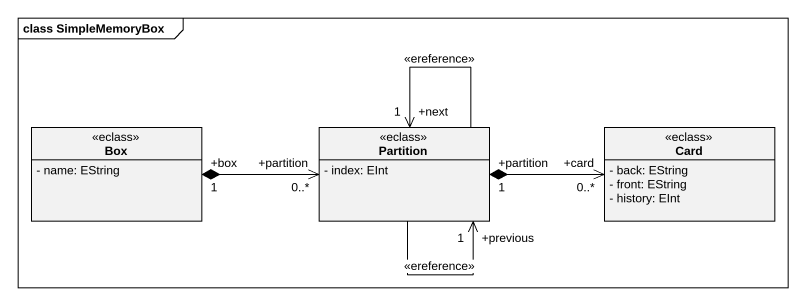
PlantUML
@startuml
mainframe class SimpleMemoryBox
hide circle
hide empty members
skinparam classAttributeIconSize 0
class "Box" as Box_ <<eclass>> {
  - name: EString
}
class "Partition" as Partition_ <<eclass>> {
  - index: EInt
}
class "Card" as Card_ <<eclass>> {
  - back: EString
  - front: EString
  - history: EInt
}
Box_ "+box\n1" *-right-> "+partition\n0..*" Partition_
Partition_ --> "+previous\n1" Partition_ : <<ereference>>
Partition_ --> "+next\n1" Partition_ : <<ereference>>
Partition_ "+partition\n1" *-right-> "+card\n0..*" Card_
@enduml
